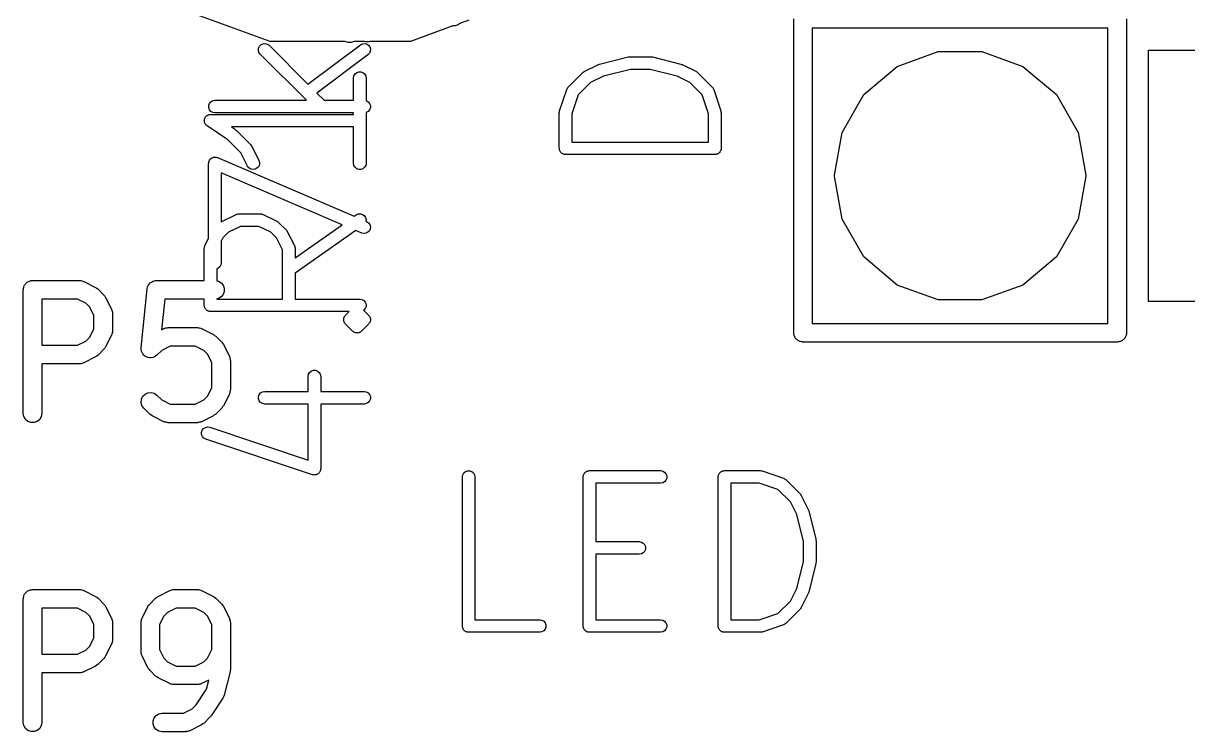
# Model space of a CAD drawing. Extents: x 0 to 76, y -93 to 16.
# Drawn here: x 57.69 to 67.1, y -92.3 to -86.57 of the extents above; entities that cross this region are included whole.
import ezdxf

# ---------------------------------------------------------------- set-up
doc = ezdxf.new("R2010")
doc.units = 0
doc.header["$MEASUREMENT"] = 0
doc.layers.add('BLACK', color=7, linetype='CONTINUOUS')

msp = doc.modelspace()

# ---------------------------------------------------------------- linework, layer by layer
at = {"layer": 'Black'}
for p, q in [((59.6835, -86.7129), (58.6187, -86.3254)), ((61.1602, -86.5879), (60.8165, -86.7129)), ((61.178, -86.5879), (61.1602, -86.5879)), ((61.2025, -86.579), (61.178, -86.5879)), ((61.2162, -86.5675), (61.2025, -86.579)), ((61.2893, -86.5409), (61.2162, -86.5675)), ((63.915, -89.07), (63.915, -86.53)), ((66.605, -86.53), (66.605, -89.07)), ((64.065, -86.605), (64.065, -88.995)), ((66.455, -86.605), (64.065, -86.605)), ((66.455, -88.995), (66.455, -86.605)), ((59.5876, -86.7849), (59.5891, -86.7674)), ((59.5922, -86.802), (59.5876, -86.7849)), ((59.5891, -86.7674), (59.5966, -86.7514)), ((59.5966, -86.7514), (59.6091, -86.7389)), ((59.6091, -86.7389), (59.6251, -86.7314)), ((59.6251, -86.7314), (59.6426, -86.7299)), ((59.6426, -86.7299), (59.6597, -86.7345)), ((59.6597, -86.7345), (59.6741, -86.7446)), ((59.6741, -86.7446), (59.9877, -87.0581)), ((60.2863, -86.7129), (59.6835, -86.7129)), ((59.9877, -87.0581), (60.4121, -86.7399)), ((60.2875, -86.714), (60.2863, -86.7129)), ((60.312, -86.7229), (60.2875, -86.714)), ((60.338, -86.7229), (60.312, -86.7229)), ((60.3625, -86.714), (60.338, -86.7229)), ((60.3637, -86.7129), (60.3625, -86.714)), ((60.4412, -86.7129), (60.3637, -86.7129)), ((60.4121, -86.7399), (60.4278, -86.7319)), ((60.4278, -86.7319), (60.4453, -86.7298)), ((60.452, -86.7169), (60.4412, -86.7129)), ((60.4453, -86.7298), (60.4625, -86.7338)), ((60.478, -86.7169), (60.452, -86.7169)), ((60.4625, -86.7338), (60.4773, -86.7434)), ((60.4773, -86.7434), (60.4879, -86.7575)), ((60.4888, -86.7129), (60.478, -86.7169)), ((60.4879, -86.7575), (60.493, -86.7744)), ((60.8165, -86.7129), (60.4888, -86.7129)), ((60.493, -86.7744), (60.492, -86.792)), ((66.784, -88.816), (66.784, -86.784)), ((66.784, -86.784), (68.816, -86.784)), ((59.6023, -86.8164), (59.5922, -86.802)), ((59.9752, -87.1893), (59.6023, -86.8164)), ((60.473, -86.8211), (60.0603, -87.1307)), ((60.4851, -86.8083), (60.473, -86.8211)), ((60.492, -86.792), (60.4851, -86.8083)), ((62.346, -86.8965), (62.5758, -86.839)), ((62.5758, -86.839), (62.582, -86.8386)), ((62.582, -86.8386), (62.5881, -86.8375)), ((62.5881, -86.8375), (62.7605, -86.8375)), ((62.7605, -86.8375), (62.7666, -86.8386)), ((62.7666, -86.8386), (62.7728, -86.839)), ((62.7728, -86.839), (63.0026, -86.8965)), ((64.752, -86.9162), (65.0836, -86.7956)), ((65.0836, -86.7956), (65.4364, -86.7956)), ((65.4364, -86.7956), (65.768, -86.9162)), ((60.3598, -86.9919), (60.3686, -86.9766)), ((60.3686, -86.9766), (60.3821, -86.9653)), ((60.3821, -86.9653), (60.3987, -86.9592)), ((60.3987, -86.9592), (60.4164, -86.9592)), ((60.4164, -86.9592), (60.4329, -86.9653)), ((60.4329, -86.9653), (60.4465, -86.9766)), ((60.4465, -86.9766), (60.4553, -86.9919)), ((62.0926, -87.0822), (62.2075, -86.9673)), ((62.2075, -86.9673), (62.2142, -86.9626)), ((62.2142, -86.9626), (62.2207, -86.9578)), ((62.2207, -86.9578), (62.3356, -86.9003)), ((62.3356, -86.9003), (62.3409, -86.8987)), ((62.3409, -86.8987), (62.346, -86.8965)), ((62.5944, -86.9391), (62.376, -86.9937)), ((62.7542, -86.9391), (62.5944, -86.9391)), ((62.9726, -86.9937), (62.7542, -86.9391)), ((63.0026, -86.8965), (63.0077, -86.8987)), ((63.0077, -86.8987), (63.013, -86.9003)), ((63.013, -86.9003), (63.1279, -86.9578)), ((63.1279, -86.9578), (63.1345, -86.9626)), ((63.1345, -86.9626), (63.1411, -86.9673)), ((63.1411, -86.9673), (63.256, -87.0822)), ((64.4817, -87.143), (64.752, -86.9162)), ((65.768, -86.9162), (66.0383, -87.143)), ((60.3567, -87.0093), (60.3598, -86.9919)), ((60.3567, -87.1893), (60.3567, -87.0093)), ((60.4553, -86.9919), (60.4583, -87.0093)), ((60.4583, -87.0093), (60.4583, -87.1921)), ((62.2735, -87.045), (62.1729, -87.1456)), ((62.376, -86.9937), (62.2735, -87.045)), ((63.0751, -87.045), (62.9726, -86.9937)), ((63.1757, -87.1456), (63.0751, -87.045)), ((60.0603, -87.1307), (60.1189, -87.1893)), ((62.0229, -87.2744), (62.0803, -87.1021)), ((62.0803, -87.1021), (62.0817, -87.0995)), ((62.0817, -87.0995), (62.0825, -87.0967)), ((62.0825, -87.0967), (62.0859, -87.0918)), ((62.0859, -87.0918), (62.0887, -87.0865)), ((62.0887, -87.0865), (62.0909, -87.0846)), ((62.0909, -87.0846), (62.0926, -87.0822)), ((62.1729, -87.1456), (62.1218, -87.2987)), ((63.2267, -87.2987), (63.1757, -87.1456)), ((63.256, -87.0822), (63.2577, -87.0846)), ((63.2577, -87.0846), (63.2599, -87.0865)), ((63.2599, -87.0865), (63.2627, -87.0918)), ((63.2627, -87.0918), (63.2661, -87.0966)), ((63.2661, -87.0966), (63.2669, -87.0995)), ((63.2669, -87.0995), (63.2683, -87.1021)), ((63.2683, -87.1021), (63.3257, -87.2744)), ((64.3053, -87.4486), (64.4817, -87.143)), ((66.0383, -87.143), (66.2147, -87.4486)), ((59.186, -87.2313), (59.1921, -87.2147)), ((59.186, -87.2489), (59.186, -87.2313)), ((59.1921, -87.2655), (59.186, -87.2489)), ((59.1921, -87.2147), (59.2034, -87.2012)), ((59.2034, -87.2012), (59.2187, -87.1924)), ((59.2187, -87.1924), (59.236, -87.1893)), ((59.236, -87.1893), (59.9752, -87.1893)), ((60.1189, -87.1893), (60.3567, -87.1893)), ((60.4583, -87.1921), (60.4599, -87.1924)), ((60.4599, -87.1924), (60.4752, -87.2012)), ((60.4752, -87.2012), (60.4865, -87.2147)), ((60.4865, -87.2147), (60.4926, -87.2313)), ((60.4926, -87.2489), (60.4865, -87.2655)), ((60.4926, -87.2313), (60.4926, -87.2489)), ((59.1504, -87.3507), (59.151, -87.348)), ((59.151, -87.3567), (59.1504, -87.3507)), ((59.151, -87.3452), (59.1531, -87.3395)), ((59.151, -87.348), (59.151, -87.3452)), ((59.1531, -87.3395), (59.1545, -87.3336)), ((59.1545, -87.3336), (59.1561, -87.3312)), ((59.1561, -87.3312), (59.1571, -87.3286)), ((59.1571, -87.3286), (59.161, -87.3239)), ((59.161, -87.3239), (59.1643, -87.3189)), ((59.1643, -87.3189), (59.1666, -87.3172)), ((59.1666, -87.3172), (59.1684, -87.3151)), ((59.1684, -87.3151), (59.1736, -87.312)), ((59.1736, -87.312), (59.1785, -87.3084)), ((59.1785, -87.3084), (59.1812, -87.3076)), ((59.1812, -87.3076), (59.1837, -87.3062)), ((59.1837, -87.3062), (59.1896, -87.3052)), ((59.1896, -87.3052), (59.1955, -87.3035)), ((59.2034, -87.279), (59.1921, -87.2655)), ((59.1955, -87.3035), (59.1983, -87.3037)), ((59.1983, -87.3037), (59.201, -87.3032)), ((59.201, -87.3032), (60.3567, -87.3032)), ((59.2187, -87.2879), (59.2034, -87.279)), ((59.236, -87.2909), (59.2187, -87.2879)), ((60.3567, -87.2909), (59.236, -87.2909)), ((60.3567, -87.3032), (60.3567, -87.2909)), ((60.4599, -87.2879), (60.4583, -87.2881)), ((60.4583, -87.2881), (60.4583, -87.6987)), ((60.4752, -87.279), (60.4599, -87.2879)), ((60.4865, -87.2655), (60.4752, -87.279)), ((62.0202, -87.2905), (62.0217, -87.2825)), ((62.0202, -87.5777), (62.0202, -87.2905)), ((62.0217, -87.2825), (62.0229, -87.2744)), ((62.1218, -87.2987), (62.1218, -87.5269)), ((63.2267, -87.5269), (63.2267, -87.2987)), ((63.3257, -87.2744), (63.3269, -87.2825)), ((63.3269, -87.2825), (63.3283, -87.2905)), ((63.3283, -87.2905), (63.3283, -87.5777)), ((59.151, -87.3628), (59.151, -87.3567)), ((59.152, -87.3654), (59.151, -87.3628)), ((59.1523, -87.3682), (59.152, -87.3654)), ((59.155, -87.3737), (59.1523, -87.3682)), ((59.1571, -87.3794), (59.155, -87.3737)), ((59.1589, -87.3815), (59.1571, -87.3794)), ((59.1601, -87.3841), (59.1589, -87.3815)), ((59.1645, -87.3882), (59.1601, -87.3841)), ((59.1684, -87.3929), (59.1645, -87.3882)), ((59.1708, -87.3943), (59.1684, -87.3929)), ((59.1729, -87.3962), (59.1708, -87.3943)), ((59.341, -87.5084), (59.1729, -87.3962)), ((60.3567, -87.4048), (59.3688, -87.4048)), ((59.3688, -87.4048), (59.4016, -87.4266)), ((59.4016, -87.4266), (59.4052, -87.4301)), ((59.4052, -87.4301), (59.4093, -87.433)), ((59.4093, -87.433), (59.5242, -87.5479)), ((60.3567, -87.6987), (60.3567, -87.4048)), ((59.4466, -87.6139), (59.341, -87.5084)), ((62.1218, -87.5269), (63.2267, -87.5269)), ((64.244, -87.7961), (64.3053, -87.4486)), ((66.2147, -87.4486), (66.276, -87.7961)), ((59.5003, -87.7214), (59.4466, -87.6139)), ((59.5242, -87.5479), (59.5289, -87.5545)), ((59.5289, -87.5545), (59.5337, -87.5611)), ((59.5337, -87.5611), (59.5912, -87.676)), ((62.021, -87.5821), (62.0202, -87.5777)), ((62.021, -87.5866), (62.021, -87.5821)), ((62.0225, -87.5907), (62.021, -87.5866)), ((62.0233, -87.5951), (62.0225, -87.5907)), ((62.0255, -87.599), (62.0233, -87.5951)), ((62.0271, -87.6031), (62.0255, -87.599)), ((62.0299, -87.6065), (62.0271, -87.6031)), ((62.0321, -87.6104), (62.0299, -87.6065)), ((62.0355, -87.6132), (62.0321, -87.6104)), ((62.0384, -87.6167), (62.0355, -87.6132)), ((62.0422, -87.6189), (62.0384, -87.6167)), ((62.0456, -87.6217), (62.0422, -87.6189)), ((62.0498, -87.6233), (62.0456, -87.6217)), ((62.0537, -87.6255), (62.0498, -87.6233)), ((62.0581, -87.6262), (62.0537, -87.6255)), ((62.0622, -87.6278), (62.0581, -87.6262)), ((62.0667, -87.6278), (62.0622, -87.6278)), ((62.071, -87.6285), (62.0667, -87.6278)), ((63.2775, -87.6285), (62.071, -87.6285)), ((63.2819, -87.6278), (63.2775, -87.6285)), ((63.2864, -87.6278), (63.2819, -87.6278)), ((63.2905, -87.6262), (63.2864, -87.6278)), ((63.2949, -87.6255), (63.2905, -87.6262)), ((63.2988, -87.6233), (63.2949, -87.6255)), ((63.3029, -87.6217), (63.2988, -87.6233)), ((63.3064, -87.6189), (63.3029, -87.6217)), ((63.3102, -87.6167), (63.3064, -87.6189)), ((63.3131, -87.6132), (63.3102, -87.6167)), ((63.3165, -87.6104), (63.3131, -87.6132)), ((63.3187, -87.6065), (63.3165, -87.6104)), ((63.3215, -87.6031), (63.3187, -87.6065)), ((63.3231, -87.599), (63.3215, -87.6031)), ((63.3253, -87.5951), (63.3231, -87.599)), ((63.3261, -87.5907), (63.3253, -87.5951)), ((63.3276, -87.5866), (63.3261, -87.5907)), ((63.3283, -87.5777), (63.3276, -87.5821)), ((63.3276, -87.5821), (63.3276, -87.5866)), ((59.1852, -87.6997), (59.1863, -87.694)), ((59.1852, -88.3061), (59.1852, -87.6997)), ((59.1863, -87.694), (59.1866, -87.6881)), ((59.1866, -87.6881), (59.1878, -87.6853)), ((59.1878, -87.6853), (59.1883, -87.6824)), ((59.1883, -87.6824), (59.1912, -87.6773)), ((59.1912, -87.6773), (59.1935, -87.6719)), ((59.1935, -87.6719), (59.1956, -87.6697)), ((59.1956, -87.6697), (59.1971, -87.6671)), ((59.1971, -87.6671), (59.2016, -87.6633)), ((59.2016, -87.6633), (59.2056, -87.6591)), ((59.2056, -87.6591), (59.2083, -87.6577)), ((59.2083, -87.6577), (59.2106, -87.6557)), ((59.2106, -87.6557), (59.2161, -87.6537)), ((59.2161, -87.6537), (59.2214, -87.6511)), ((59.2214, -87.6511), (59.2244, -87.6507)), ((59.2244, -87.6507), (59.2272, -87.6497)), ((59.2272, -87.6497), (59.2331, -87.6497)), ((59.2331, -87.6497), (59.2389, -87.649)), ((59.2389, -87.649), (59.2418, -87.6497)), ((59.2418, -87.6497), (59.2449, -87.6497)), ((59.2449, -87.6497), (59.2504, -87.6517)), ((59.2504, -87.6517), (59.2561, -87.653)), ((59.2561, -87.653), (60.363, -88.1275)), ((59.5108, -87.7356), (59.5003, -87.7214)), ((59.5882, -87.7267), (59.576, -87.7395)), ((59.5952, -87.7105), (59.5882, -87.7267)), ((59.5912, -87.676), (59.5962, -87.6929)), ((59.5962, -87.6929), (59.5952, -87.7105)), ((60.3598, -87.7161), (60.3567, -87.6987)), ((60.3686, -87.7313), (60.3598, -87.7161)), ((60.4553, -87.7161), (60.4465, -87.7313)), ((60.4583, -87.6987), (60.4553, -87.7161)), ((60.2651, -88.196), (59.2868, -87.7768)), ((59.2868, -87.7768), (59.2868, -88.1751)), ((59.5256, -87.7453), (59.5108, -87.7356)), ((59.5427, -87.7494), (59.5256, -87.7453)), ((59.5602, -87.7474), (59.5427, -87.7494)), ((59.576, -87.7395), (59.5602, -87.7474)), ((60.3821, -87.7427), (60.3686, -87.7313)), ((60.3987, -87.7487), (60.3821, -87.7427)), ((60.4164, -87.7487), (60.3987, -87.7487)), ((60.4329, -87.7427), (60.4164, -87.7487)), ((60.4465, -87.7313), (60.4329, -87.7427)), ((64.244, -87.8039), (64.244, -87.7961)), ((64.3053, -88.1514), (64.244, -87.8039)), ((66.276, -87.8039), (66.2147, -88.1514)), ((66.276, -87.7961), (66.276, -87.8039)), ((59.2868, -88.1751), (59.2932, -88.1703)), ((59.2932, -88.1703), (59.4081, -88.1129)), ((59.4081, -88.1129), (59.4109, -88.112)), ((59.4109, -88.112), (59.4135, -88.1106)), ((59.4135, -88.1106), (59.4193, -88.1095)), ((59.4193, -88.1095), (59.425, -88.1078)), ((59.425, -88.1078), (59.428, -88.108)), ((59.428, -88.108), (59.4309, -88.1075)), ((59.4309, -88.1075), (59.6032, -88.1075)), ((59.6032, -88.1075), (59.6061, -88.108)), ((59.6061, -88.108), (59.609, -88.1078)), ((59.609, -88.1078), (59.6147, -88.1095)), ((59.6147, -88.1095), (59.6206, -88.1106)), ((59.6206, -88.1106), (59.6231, -88.112)), ((59.6231, -88.112), (59.6259, -88.1129)), ((59.6259, -88.1129), (59.7408, -88.1703)), ((59.7408, -88.1703), (59.7474, -88.1752)), ((59.7474, -88.1752), (59.754, -88.1798)), ((59.754, -88.1798), (59.8115, -88.2373)), ((59.8838, -88.4629), (60.2651, -88.196)), ((60.363, -88.1275), (60.3784, -88.1167)), ((60.3784, -88.1167), (60.3944, -88.1092)), ((60.3944, -88.1092), (60.412, -88.1077)), ((60.412, -88.1077), (60.429, -88.1123)), ((60.429, -88.1123), (60.4435, -88.1224)), ((60.4435, -88.1224), (60.4536, -88.1368)), ((60.4536, -88.1368), (60.4582, -88.1539)), ((60.4582, -88.1539), (60.4569, -88.1677)), ((60.4569, -88.1677), (60.4626, -88.1701)), ((60.4626, -88.1701), (60.4773, -88.1798)), ((60.4773, -88.1798), (60.4879, -88.1939)), ((60.4879, -88.1939), (60.493, -88.2108)), ((64.4817, -88.457), (64.3053, -88.1514)), ((66.2147, -88.1514), (66.0383, -88.457)), ((59.346, -88.2575), (59.3003, -88.3033)), ((59.4428, -88.2091), (59.346, -88.2575)), ((59.5912, -88.2091), (59.4428, -88.2091)), ((59.688, -88.2575), (59.5912, -88.2091)), ((59.7338, -88.3033), (59.688, -88.2575)), ((59.8115, -88.2373), (59.8162, -88.244)), ((59.8162, -88.244), (59.821, -88.2505)), ((59.821, -88.2505), (59.8785, -88.3654)), ((60.375, -88.2431), (59.8838, -88.5869)), ((60.4225, -88.2635), (60.375, -88.2431)), ((60.4397, -88.2675), (60.4225, -88.2635)), ((60.4572, -88.2654), (60.4397, -88.2675)), ((60.473, -88.2575), (60.4572, -88.2654)), ((60.4851, -88.2446), (60.473, -88.2575)), ((60.492, -88.2284), (60.4851, -88.2446)), ((60.493, -88.2108), (60.492, -88.2284)), ((59.1502, -88.3881), (59.1508, -88.3852)), ((59.1502, -88.6474), (59.1502, -88.3881)), ((59.1506, -88.3823), (59.1523, -88.3766)), ((59.1508, -88.3852), (59.1506, -88.3823)), ((59.1523, -88.3766), (59.1533, -88.3707)), ((59.1533, -88.3707), (59.1548, -88.3682)), ((59.1548, -88.3682), (59.1556, -88.3654)), ((59.1556, -88.3654), (59.1852, -88.3061)), ((59.3003, -88.3033), (59.2868, -88.3301)), ((59.2868, -88.3301), (59.2868, -88.5041)), ((59.7822, -88.4001), (59.7338, -88.3033)), ((59.8785, -88.3654), (59.8793, -88.3682)), ((59.8793, -88.3682), (59.8808, -88.3707)), ((59.8808, -88.3707), (59.8818, -88.3766)), ((59.8818, -88.3766), (59.8835, -88.3823)), ((59.8835, -88.3823), (59.8833, -88.3852)), ((59.8833, -88.3852), (59.8838, -88.3881)), ((59.8838, -88.3881), (59.8838, -88.4629)), ((59.7822, -88.7969), (59.7822, -88.4001)), ((64.752, -88.6838), (64.4817, -88.457)), ((66.0383, -88.457), (65.768, -88.6838)), ((59.2614, -88.5481), (59.2518, -88.5516)), ((59.2518, -88.5516), (59.2518, -88.6498)), ((59.275, -88.5367), (59.2614, -88.5481)), ((59.2838, -88.5214), (59.275, -88.5367)), ((59.2868, -88.5041), (59.2838, -88.5214)), ((57.7045, -88.6742), (57.7095, -88.67)), ((57.7095, -88.67), (57.7137, -88.6649)), ((57.7137, -88.6649), (57.7194, -88.6616)), ((57.7194, -88.6616), (57.7244, -88.6574)), ((57.7244, -88.6574), (57.7306, -88.6552)), ((57.7306, -88.6552), (57.7363, -88.6519)), ((57.7363, -88.6519), (57.7427, -88.6508)), ((57.7427, -88.6508), (57.7489, -88.6485)), ((57.7489, -88.6485), (57.7554, -88.6485)), ((57.7554, -88.6485), (57.7619, -88.6474)), ((57.7619, -88.6474), (58.1429, -88.6474)), ((58.1429, -88.6474), (58.1471, -88.6481)), ((58.1471, -88.6481), (58.1514, -88.6479)), ((58.1514, -88.6479), (58.1599, -88.6504)), ((58.1599, -88.6504), (58.1685, -88.6519)), ((58.1685, -88.6519), (58.1723, -88.6541)), ((58.1723, -88.6541), (58.1764, -88.6553)), ((58.1764, -88.6553), (58.2716, -88.7029)), ((58.7035, -88.677), (58.7095, -88.6687)), ((58.7095, -88.6687), (58.7119, -88.6671)), ((58.7119, -88.6671), (58.7137, -88.6649)), ((58.7137, -88.6649), (58.7226, -88.6598)), ((58.7226, -88.6598), (58.7311, -88.654)), ((58.7311, -88.654), (58.7338, -88.6533)), ((58.7338, -88.6533), (58.7363, -88.6519)), ((58.7363, -88.6519), (58.7464, -88.6501)), ((58.7464, -88.6501), (58.7563, -88.6476)), ((58.7563, -88.6476), (58.7591, -88.6479)), ((58.7591, -88.6479), (58.7619, -88.6474)), ((58.7619, -88.6474), (59.1502, -88.6474)), ((59.2518, -88.6498), (59.2637, -88.6519)), ((59.2637, -88.6519), (59.2863, -88.6649)), ((59.2863, -88.6649), (59.303, -88.6849)), ((59.8838, -88.5869), (59.8838, -88.7969)), ((57.6869, -88.7224), (57.688, -88.7159)), ((57.6869, -89.7224), (57.6869, -88.7224)), ((57.688, -88.7094), (57.6903, -88.7032)), ((57.688, -88.7159), (57.688, -88.7094)), ((57.6903, -88.7032), (57.6914, -88.6967)), ((57.6914, -88.6967), (57.6947, -88.691)), ((57.6947, -88.691), (57.697, -88.6849)), ((57.697, -88.6849), (57.7012, -88.6799)), ((57.7012, -88.6799), (57.7045, -88.6742)), ((58.2716, -88.7029), (58.2813, -88.7101)), ((58.2813, -88.7101), (58.2911, -88.717)), ((58.2911, -88.717), (58.3387, -88.7646)), ((58.3387, -88.7646), (58.3456, -88.7744)), ((58.6397, -89.1911), (58.6873, -88.7149)), ((58.6873, -88.7149), (58.688, -88.7122)), ((58.688, -88.7094), (58.6916, -88.6997)), ((58.688, -88.7122), (58.688, -88.7094)), ((58.6916, -88.6997), (58.6943, -88.6898)), ((58.6943, -88.6898), (58.696, -88.6875)), ((58.696, -88.6875), (58.697, -88.6849)), ((58.697, -88.6849), (58.7035, -88.677)), ((59.303, -88.7599), (59.2863, -88.7798)), ((59.303, -88.6849), (59.312, -88.7094)), ((59.312, -88.7354), (59.303, -88.7599)), ((59.312, -88.7094), (59.312, -88.7354)), ((65.0836, -88.8044), (64.752, -88.6838)), ((65.768, -88.6838), (65.4364, -88.8044)), ((57.8369, -88.7974), (57.8369, -89.1712)), ((58.1252, -88.7974), (57.8369, -88.7974)), ((58.1937, -88.8316), (58.1252, -88.7974)), ((58.2241, -88.862), (58.1937, -88.8316)), ((58.3456, -88.7744), (58.3528, -88.7841)), ((58.3528, -88.7841), (58.4004, -88.8793)), ((58.8298, -88.7974), (58.805, -89.0456)), ((59.1502, -88.7974), (58.8298, -88.7974)), ((59.1502, -88.8477), (59.1502, -88.7974)), ((59.151, -88.8521), (59.1502, -88.8477)), ((59.151, -88.8566), (59.151, -88.8521)), ((59.1525, -88.8607), (59.151, -88.8566)), ((59.2637, -88.7929), (59.2518, -88.795)), ((59.2518, -88.795), (59.2518, -88.7969)), ((59.2518, -88.7969), (59.7822, -88.7969)), ((59.2863, -88.7798), (59.2637, -88.7929)), ((59.8838, -88.7969), (60.4075, -88.7969)), ((60.4075, -88.7969), (60.4249, -88.8)), ((60.4249, -88.8), (60.4402, -88.8088)), ((60.4402, -88.8088), (60.4515, -88.8223)), ((60.4515, -88.8223), (60.4576, -88.8389)), ((60.4576, -88.8566), (60.4515, -88.8731)), ((60.4576, -88.8389), (60.4576, -88.8566)), ((65.4364, -88.8044), (65.0836, -88.8044)), ((68.816, -88.816), (66.784, -88.816)), ((58.2583, -88.9306), (58.2241, -88.862)), ((58.2583, -89.038), (58.2583, -88.9306)), ((58.4004, -88.8793), (58.4016, -88.8835)), ((58.4016, -88.8835), (58.4038, -88.8872)), ((58.4038, -88.8872), (58.4053, -88.8959)), ((58.4053, -88.8959), (58.4078, -88.9043)), ((58.4078, -88.9043), (58.4076, -88.9086)), ((58.4076, -88.9086), (58.4083, -88.9129)), ((58.4083, -88.9129), (58.4083, -89.0557)), ((59.1533, -88.8651), (59.1525, -88.8607)), ((59.1555, -88.869), (59.1533, -88.8651)), ((59.1571, -88.8731), (59.1555, -88.869)), ((59.1599, -88.8765), (59.1571, -88.8731)), ((59.1621, -88.8804), (59.1599, -88.8765)), ((59.1655, -88.8832), (59.1621, -88.8804)), ((59.1684, -88.8867), (59.1655, -88.8832)), ((59.1722, -88.8889), (59.1684, -88.8867)), ((59.1756, -88.8917), (59.1722, -88.8889)), ((59.1798, -88.8933), (59.1756, -88.8917)), ((59.1837, -88.8955), (59.1798, -88.8933)), ((59.1881, -88.8962), (59.1837, -88.8955)), ((59.1922, -88.8978), (59.1881, -88.8962)), ((59.1967, -88.8978), (59.1922, -88.8978)), ((59.201, -88.8985), (59.1967, -88.8978)), ((60.321, -88.8985), (59.201, -88.8985)), ((60.2776, -88.9549), (60.2784, -88.9528)), ((60.2784, -88.9528), (60.2786, -88.9505)), ((60.2786, -88.9505), (60.2805, -88.9465)), ((60.2805, -88.9465), (60.2816, -88.9422)), ((60.2816, -88.9422), (60.2829, -88.9404)), ((60.2829, -88.9404), (60.2836, -88.9383)), ((60.2836, -88.9383), (60.2851, -88.9366)), ((60.2851, -88.9366), (60.286, -88.9346)), ((60.286, -88.9346), (60.2892, -88.9314)), ((60.2892, -88.9314), (60.2917, -88.9278)), ((60.2917, -88.9278), (60.321, -88.8985)), ((60.4402, -88.8867), (60.4384, -88.8877)), ((60.4384, -88.8877), (60.4785, -88.9278)), ((60.4515, -88.8731), (60.4402, -88.8867)), ((60.4785, -88.9278), (60.481, -88.9314)), ((60.481, -88.9314), (60.4842, -88.9346)), ((60.4842, -88.9346), (60.4851, -88.9366)), ((60.4851, -88.9366), (60.4865, -88.9383)), ((60.4865, -88.9383), (60.4873, -88.9404)), ((60.4873, -88.9404), (60.4886, -88.9422)), ((60.4886, -88.9422), (60.4897, -88.9465)), ((60.4897, -88.9465), (60.4916, -88.9505)), ((60.4916, -88.9505), (60.4918, -88.9528)), ((60.4918, -88.9528), (60.4926, -88.9549)), ((58.2241, -89.1065), (58.2583, -89.038)), ((58.805, -89.0456), (58.8236, -89.0363)), ((58.8236, -89.0363), (58.8277, -89.035)), ((58.8277, -89.035), (58.8315, -89.0329)), ((58.8315, -89.0329), (58.8401, -89.0313)), ((58.8401, -89.0313), (58.8486, -89.0288)), ((58.8486, -89.0288), (58.8529, -89.0291)), ((58.8529, -89.0291), (58.8571, -89.0283)), ((58.8571, -89.0283), (59.0952, -89.0283)), ((59.0952, -89.0283), (59.0995, -89.0291)), ((59.0995, -89.0291), (59.1038, -89.0288)), ((59.1038, -89.0288), (59.1122, -89.0313)), ((59.1122, -89.0313), (59.1209, -89.0329)), ((59.1209, -89.0329), (59.1246, -89.035)), ((59.1246, -89.035), (59.1288, -89.0363)), ((59.1288, -89.0363), (59.224, -89.0839)), ((60.277, -88.9593), (60.2776, -88.9571)), ((60.2774, -88.9637), (60.277, -88.9593)), ((60.277, -88.9681), (60.2774, -88.9637)), ((60.2776, -88.9703), (60.277, -88.9681)), ((60.2776, -88.9571), (60.2776, -88.9549)), ((60.2776, -88.9725), (60.2776, -88.9703)), ((60.2784, -88.9746), (60.2776, -88.9725)), ((60.2786, -88.9768), (60.2784, -88.9746)), ((60.2805, -88.9809), (60.2786, -88.9768)), ((60.2816, -88.9852), (60.2805, -88.9809)), ((60.2829, -88.987), (60.2816, -88.9852)), ((60.2836, -88.9891), (60.2829, -88.987)), ((60.2851, -88.9908), (60.2836, -88.9891)), ((60.286, -88.9928), (60.2851, -88.9908)), ((60.2892, -88.996), (60.286, -88.9928)), ((60.2917, -88.9996), (60.2892, -88.996)), ((60.3492, -89.0571), (60.2917, -88.9996)), ((60.4785, -88.9996), (60.421, -89.0571)), ((60.481, -88.996), (60.4785, -88.9996)), ((60.4842, -88.9928), (60.481, -88.996)), ((60.4851, -88.9908), (60.4842, -88.9928)), ((60.4865, -88.9891), (60.4851, -88.9908)), ((60.4873, -88.987), (60.4865, -88.9891)), ((60.4886, -88.9852), (60.4873, -88.987)), ((60.4897, -88.9809), (60.4886, -88.9852)), ((60.4916, -88.9768), (60.4897, -88.9809)), ((60.4918, -88.9746), (60.4916, -88.9768)), ((60.4926, -88.9725), (60.4918, -88.9746)), ((60.4926, -88.9549), (60.4926, -88.9571)), ((60.4926, -88.9571), (60.4932, -88.9593)), ((60.4932, -88.9681), (60.4926, -88.9703)), ((60.4926, -88.9703), (60.4926, -88.9725)), ((60.4932, -88.9593), (60.4928, -88.9637)), ((60.4928, -88.9637), (60.4932, -88.9681)), ((64.065, -88.995), (66.455, -88.995)), ((58.1252, -89.1712), (58.1937, -89.1369)), ((58.1937, -89.1369), (58.2241, -89.1065)), ((58.4004, -89.0893), (58.3528, -89.1845)), ((58.4016, -89.0851), (58.4004, -89.0893)), ((58.4038, -89.0814), (58.4016, -89.0851)), ((58.4053, -89.0727), (58.4038, -89.0814)), ((58.4078, -89.0643), (58.4053, -89.0727)), ((58.4083, -89.0557), (58.4076, -89.06)), ((58.4076, -89.06), (58.4078, -89.0643)), ((59.224, -89.0839), (59.2337, -89.091)), ((59.2337, -89.091), (59.2435, -89.0979)), ((59.2435, -89.0979), (59.2911, -89.1455)), ((60.3528, -89.0596), (60.3492, -89.0571)), ((60.356, -89.0628), (60.3528, -89.0596)), ((60.36, -89.0646), (60.356, -89.0628)), ((60.3636, -89.0672), (60.36, -89.0646)), ((60.3679, -89.0683), (60.3636, -89.0672)), ((60.3719, -89.0702), (60.3679, -89.0683)), ((60.3764, -89.0706), (60.3719, -89.0702)), ((60.3807, -89.0717), (60.3764, -89.0706)), ((60.3851, -89.0714), (60.3807, -89.0717)), ((60.3895, -89.0717), (60.3851, -89.0714)), ((60.3938, -89.0706), (60.3895, -89.0717)), ((60.3982, -89.0702), (60.3938, -89.0706)), ((60.4023, -89.0683), (60.3982, -89.0702)), ((60.4066, -89.0672), (60.4023, -89.0683)), ((60.4102, -89.0646), (60.4066, -89.0672)), ((60.4142, -89.0628), (60.4102, -89.0646)), ((60.4174, -89.0596), (60.4142, -89.0628)), ((60.421, -89.0571), (60.4174, -89.0596)), ((63.9161, -89.0765), (63.915, -89.07)), ((63.9161, -89.083), (63.9161, -89.0765)), ((63.9184, -89.0892), (63.9161, -89.083)), ((63.9195, -89.0957), (63.9184, -89.0892)), ((63.9228, -89.1013), (63.9195, -89.0957)), ((63.925, -89.1075), (63.9228, -89.1013)), ((63.9293, -89.1125), (63.925, -89.1075)), ((63.9325, -89.1182), (63.9293, -89.1125)), ((63.9376, -89.1224), (63.9325, -89.1182)), ((63.9418, -89.1275), (63.9376, -89.1224)), ((63.9475, -89.1307), (63.9418, -89.1275)), ((63.9525, -89.135), (63.9475, -89.1307)), ((63.9587, -89.1372), (63.9525, -89.135)), ((63.9643, -89.1405), (63.9587, -89.1372)), ((63.9708, -89.1416), (63.9643, -89.1405)), ((63.977, -89.1439), (63.9708, -89.1416)), ((66.5492, -89.1416), (66.543, -89.1439)), ((66.5557, -89.1405), (66.5492, -89.1416)), ((66.5613, -89.1372), (66.5557, -89.1405)), ((66.5675, -89.135), (66.5613, -89.1372)), ((66.5725, -89.1307), (66.5675, -89.135)), ((66.5782, -89.1275), (66.5725, -89.1307)), ((66.5824, -89.1224), (66.5782, -89.1275)), ((66.5875, -89.1182), (66.5824, -89.1224)), ((66.5907, -89.1125), (66.5875, -89.1182)), ((66.595, -89.1075), (66.5907, -89.1125)), ((66.5972, -89.1013), (66.595, -89.1075)), ((66.6005, -89.0957), (66.5972, -89.1013)), ((66.6016, -89.0892), (66.6005, -89.0957)), ((66.6039, -89.083), (66.6016, -89.0892)), ((66.605, -89.07), (66.6039, -89.0765)), ((66.6039, -89.0765), (66.6039, -89.083)), ((57.8369, -89.1712), (58.1252, -89.1712)), ((58.3387, -89.204), (58.2911, -89.2516)), ((58.3456, -89.1942), (58.3387, -89.204)), ((58.3528, -89.1845), (58.3456, -89.1942)), ((58.6396, -89.192), (58.6397, -89.1916)), ((58.6407, -89.2045), (58.6396, -89.192)), ((58.6397, -89.1916), (58.6397, -89.1911)), ((58.6416, -89.2171), (58.6407, -89.2045)), ((58.6418, -89.2175), (58.6416, -89.2171)), ((58.6418, -89.218), (58.6418, -89.2175)), ((58.6472, -89.2294), (58.6418, -89.218)), ((58.6523, -89.2408), (58.6472, -89.2294)), ((58.8063, -89.2126), (58.7673, -89.2516)), ((58.8748, -89.1783), (58.8063, -89.2126)), ((59.0775, -89.1783), (58.8748, -89.1783)), ((59.146, -89.2126), (59.0775, -89.1783)), ((59.1765, -89.243), (59.146, -89.2126)), ((59.2911, -89.1455), (59.298, -89.1554)), ((59.298, -89.1554), (59.3052, -89.165)), ((59.3052, -89.165), (59.3528, -89.2603)), ((63.9835, -89.1439), (63.977, -89.1439)), ((63.99, -89.145), (63.9835, -89.1439)), ((66.53, -89.145), (63.99, -89.145)), ((66.5365, -89.1439), (66.53, -89.145)), ((66.543, -89.1439), (66.5365, -89.1439)), ((58.1429, -89.3212), (57.8369, -89.3212)), ((57.8369, -89.3212), (57.8369, -89.7224)), ((58.1471, -89.3204), (58.1429, -89.3212)), ((58.1514, -89.3207), (58.1471, -89.3204)), ((58.1599, -89.3182), (58.1514, -89.3207)), ((58.1685, -89.3167), (58.1599, -89.3182)), ((58.1723, -89.3145), (58.1685, -89.3167)), ((58.1764, -89.3133), (58.1723, -89.3145)), ((58.2716, -89.2657), (58.1764, -89.3133)), ((58.2813, -89.2585), (58.2716, -89.2657)), ((58.2911, -89.2516), (58.2813, -89.2585)), ((58.6526, -89.2412), (58.6523, -89.2408)), ((58.6528, -89.2416), (58.6526, -89.2412)), ((58.6618, -89.2505), (58.6528, -89.2416)), ((58.6705, -89.2595), (58.6618, -89.2505)), ((58.6709, -89.2597), (58.6705, -89.2595)), ((58.6713, -89.26), (58.6709, -89.2597)), ((58.6826, -89.2653), (58.6713, -89.26)), ((58.694, -89.2708), (58.6826, -89.2653)), ((58.6944, -89.2708), (58.694, -89.2708)), ((58.6949, -89.271), (58.6944, -89.2708)), ((58.7074, -89.2721), (58.6949, -89.271)), ((58.7199, -89.2734), (58.7074, -89.2721)), ((58.7204, -89.2732), (58.7199, -89.2734)), ((58.7208, -89.2733), (58.7204, -89.2732)), ((58.7329, -89.27), (58.7208, -89.2733)), ((58.7451, -89.2669), (58.7329, -89.27)), ((58.7455, -89.2667), (58.7451, -89.2669)), ((58.746, -89.2665), (58.7455, -89.2667)), ((58.7563, -89.2593), (58.746, -89.2665)), ((58.7667, -89.2523), (58.7563, -89.2593)), ((58.7669, -89.2519), (58.7667, -89.2523)), ((58.7673, -89.2516), (58.7669, -89.2519)), ((59.2107, -89.3115), (59.1765, -89.243)), ((59.2107, -89.5142), (59.2107, -89.3115)), ((59.3528, -89.2603), (59.354, -89.2644)), ((59.354, -89.2644), (59.3562, -89.2682)), ((59.3562, -89.2682), (59.3577, -89.2768)), ((59.3577, -89.2768), (59.3602, -89.2852)), ((59.3602, -89.2852), (59.36, -89.2896)), ((59.36, -89.2896), (59.3607, -89.2938)), ((59.3607, -89.2938), (59.3607, -89.5319)), ((59.9896, -89.4233), (59.9926, -89.4059)), ((59.9896, -89.5449), (59.9896, -89.4233)), ((59.9926, -89.4059), (60.0015, -89.3907)), ((60.0015, -89.3907), (60.015, -89.3793)), ((60.015, -89.3793), (60.0316, -89.3733)), ((60.0316, -89.3733), (60.0492, -89.3733)), ((60.0492, -89.3733), (60.0658, -89.3793)), ((60.0658, -89.3793), (60.0793, -89.3907)), ((60.0793, -89.3907), (60.0881, -89.4059)), ((60.0881, -89.4059), (60.0912, -89.4233)), ((60.0912, -89.4233), (60.0912, -89.5449)), ((59.1765, -89.5827), (59.2107, -89.5142)), ((58.6396, -89.6337), (58.6418, -89.6077)), ((58.6418, -89.6077), (58.6528, -89.5841)), ((58.6528, -89.5841), (58.6713, -89.5657)), ((58.6713, -89.5657), (58.6949, -89.5547)), ((58.6949, -89.5547), (58.7208, -89.5524)), ((58.7208, -89.5524), (58.746, -89.5592)), ((58.746, -89.5592), (58.7673, -89.5741)), ((58.7673, -89.5741), (58.8063, -89.6131)), ((59.146, -89.6131), (59.1765, -89.5827)), ((59.3528, -89.5654), (59.3052, -89.6607)), ((59.354, -89.5613), (59.3528, -89.5654)), ((59.3562, -89.5576), (59.354, -89.5613)), ((59.3577, -89.5489), (59.3562, -89.5576)), ((59.3602, -89.5405), (59.3577, -89.5489)), ((59.3607, -89.5319), (59.36, -89.5362)), ((59.36, -89.5362), (59.3602, -89.5405)), ((59.5882, -89.5868), (59.5942, -89.5703)), ((59.5882, -89.6045), (59.5882, -89.5868)), ((59.5942, -89.6211), (59.5882, -89.6045)), ((59.5942, -89.5703), (59.6056, -89.5568)), ((59.6056, -89.5568), (59.6208, -89.5479)), ((59.6208, -89.5479), (59.6382, -89.5449)), ((59.6382, -89.5449), (59.9896, -89.5449)), ((60.0912, -89.5449), (60.4425, -89.5449)), ((60.4425, -89.5449), (60.4599, -89.5479)), ((60.4599, -89.5479), (60.4752, -89.5568)), ((60.4752, -89.5568), (60.4865, -89.5703)), ((60.4865, -89.5703), (60.4926, -89.5868)), ((60.4926, -89.6045), (60.4865, -89.6211)), ((60.4926, -89.5868), (60.4926, -89.6045)), ((58.6463, -89.6588), (58.6396, -89.6337)), ((58.6613, -89.6802), (58.6463, -89.6588)), ((58.7089, -89.7278), (58.6613, -89.6802)), ((58.8063, -89.6131), (58.8748, -89.6474)), ((58.8748, -89.6474), (59.0775, -89.6474)), ((59.0775, -89.6474), (59.146, -89.6131)), ((59.2911, -89.6802), (59.2435, -89.7278)), ((59.298, -89.6703), (59.2911, -89.6802)), ((59.3052, -89.6607), (59.298, -89.6703)), ((59.6056, -89.6346), (59.5942, -89.6211)), ((59.6208, -89.6434), (59.6056, -89.6346)), ((59.6382, -89.6465), (59.6208, -89.6434)), ((59.9896, -89.6465), (59.6382, -89.6465)), ((59.9896, -90.0997), (59.9896, -89.6465)), ((60.4425, -89.6465), (60.0912, -89.6465)), ((60.0912, -89.6465), (60.0912, -90.1702)), ((60.4599, -89.6434), (60.4425, -89.6465)), ((60.4752, -89.6346), (60.4599, -89.6434)), ((60.4865, -89.6211), (60.4752, -89.6346)), ((57.6914, -89.748), (57.6869, -89.7224)), ((57.7045, -89.7706), (57.6914, -89.748)), ((57.7244, -89.7873), (57.7045, -89.7706)), ((57.7489, -89.7962), (57.7244, -89.7873)), ((57.7749, -89.7962), (57.7489, -89.7962)), ((57.7994, -89.7873), (57.7749, -89.7962)), ((57.8194, -89.7706), (57.7994, -89.7873)), ((57.8324, -89.748), (57.8194, -89.7706)), ((57.8369, -89.7224), (57.8324, -89.748)), ((58.7187, -89.7347), (58.7089, -89.7278)), ((58.7284, -89.7418), (58.7187, -89.7347)), ((58.8236, -89.7895), (58.7284, -89.7418)), ((58.8277, -89.7907), (58.8236, -89.7895)), ((58.8315, -89.7929), (58.8277, -89.7907)), ((58.8401, -89.7944), (58.8315, -89.7929)), ((58.8486, -89.7969), (58.8401, -89.7944)), ((58.8529, -89.7966), (58.8486, -89.7969)), ((58.8571, -89.7974), (58.8529, -89.7966)), ((59.0952, -89.7974), (58.8571, -89.7974)), ((59.0995, -89.7966), (59.0952, -89.7974)), ((59.1038, -89.7969), (59.0995, -89.7966)), ((59.1122, -89.7944), (59.1038, -89.7969)), ((59.1209, -89.7929), (59.1122, -89.7944)), ((59.1246, -89.7907), (59.1209, -89.7929)), ((59.1288, -89.7895), (59.1246, -89.7907)), ((59.224, -89.7418), (59.1288, -89.7895)), ((59.2337, -89.7347), (59.224, -89.7418)), ((59.2435, -89.7278), (59.2337, -89.7347)), ((59.1283, -89.8755), (59.1339, -89.8587)), ((59.1288, -89.8931), (59.1283, -89.8755)), ((59.1353, -89.9095), (59.1288, -89.8931)), ((59.1339, -89.8587), (59.1449, -89.8449)), ((59.1449, -89.8449), (59.1599, -89.8357)), ((59.1599, -89.8357), (59.1772, -89.8321)), ((59.1772, -89.8321), (59.1947, -89.8347)), ((59.1947, -89.8347), (59.9896, -90.0997)), ((59.147, -89.9227), (59.1353, -89.9095)), ((59.1625, -89.9311), (59.147, -89.9227)), ((60.0243, -90.2184), (59.1625, -89.9311)), ((60.0912, -90.1702), (60.0905, -90.1739)), ((60.0905, -90.1739), (60.0906, -90.1776)), ((60.028, -90.2189), (60.0243, -90.2184)), ((60.0316, -90.2202), (60.028, -90.2189)), ((60.0367, -90.2202), (60.0316, -90.2202)), ((60.0418, -90.221), (60.0367, -90.2202)), ((60.0454, -90.2202), (60.0418, -90.221)), ((60.0492, -90.2202), (60.0454, -90.2202)), ((60.054, -90.2185), (60.0492, -90.2202)), ((60.0591, -90.2174), (60.054, -90.2185)), ((60.0623, -90.2155), (60.0591, -90.2174)), ((60.0658, -90.2142), (60.0623, -90.2155)), ((60.0697, -90.2109), (60.0658, -90.2142)), ((60.0741, -90.2082), (60.0697, -90.2109)), ((60.0764, -90.2053), (60.0741, -90.2082)), ((60.0793, -90.2028), (60.0764, -90.2053)), ((60.0819, -90.1984), (60.0793, -90.2028)), ((60.0851, -90.1944), (60.0819, -90.1984)), ((60.0862, -90.1908), (60.0851, -90.1944)), ((60.0881, -90.1876), (60.0862, -90.1908)), ((60.089, -90.1825), (60.0881, -90.1876)), ((60.0906, -90.1776), (60.089, -90.1825)), ((61.2365, -90.236), (61.2395, -90.2187)), ((61.2365, -91.4425), (61.2365, -90.236)), ((61.2395, -90.2187), (61.2483, -90.2034)), ((61.2483, -90.2034), (61.2619, -90.1921)), ((61.2619, -90.1921), (61.2784, -90.186)), ((61.2784, -90.186), (61.2961, -90.186)), ((61.2961, -90.186), (61.3127, -90.1921)), ((61.3127, -90.1921), (61.3262, -90.2034)), ((61.3262, -90.2034), (61.335, -90.2187)), ((61.335, -90.2187), (61.3381, -90.236)), ((61.3381, -90.236), (61.3381, -91.3917)), ((62.2132, -90.236), (62.2139, -90.2317)), ((62.2132, -91.4425), (62.2132, -90.236)), ((62.2139, -90.2272), (62.2154, -90.2231)), ((62.2139, -90.2317), (62.2139, -90.2272)), ((62.2154, -90.2231), (62.2162, -90.2187)), ((62.2162, -90.2187), (62.2184, -90.2148)), ((62.2184, -90.2148), (62.22, -90.2106)), ((62.22, -90.2106), (62.2228, -90.2072)), ((62.2228, -90.2072), (62.225, -90.2034)), ((62.225, -90.2034), (62.2284, -90.2005)), ((62.2284, -90.2005), (62.2313, -90.1971)), ((62.2313, -90.1971), (62.2351, -90.1949)), ((62.2351, -90.1949), (62.2386, -90.1921)), ((62.2386, -90.1921), (62.2427, -90.1905)), ((62.2427, -90.1905), (62.2466, -90.1883)), ((62.2466, -90.1883), (62.251, -90.1875)), ((62.251, -90.1875), (62.2551, -90.186)), ((62.2551, -90.186), (62.2596, -90.186)), ((62.2596, -90.186), (62.264, -90.1852)), ((62.264, -90.1852), (62.8385, -90.1852)), ((62.8385, -90.1852), (62.8559, -90.1883)), ((62.8559, -90.1883), (62.8711, -90.1971)), ((62.8711, -90.1971), (62.8825, -90.2106)), ((62.8825, -90.2614), (62.8711, -90.275)), ((62.8825, -90.2106), (62.8885, -90.2272)), ((62.8885, -90.2449), (62.8825, -90.2614)), ((62.8885, -90.2272), (62.8885, -90.2449)), ((63.3047, -90.236), (63.3055, -90.2317)), ((63.3047, -91.4425), (63.3047, -90.236)), ((63.3055, -90.2272), (63.307, -90.2231)), ((63.3055, -90.2317), (63.3055, -90.2272)), ((63.307, -90.2231), (63.3078, -90.2187)), ((63.3078, -90.2187), (63.31, -90.2148)), ((63.31, -90.2148), (63.3116, -90.2106)), ((63.3116, -90.2106), (63.3144, -90.2072)), ((63.3144, -90.2072), (63.3166, -90.2034)), ((63.3166, -90.2034), (63.32, -90.2005)), ((63.32, -90.2005), (63.3229, -90.1971)), ((63.3229, -90.1971), (63.3267, -90.1949)), ((63.3267, -90.1949), (63.3301, -90.1921)), ((63.3301, -90.1921), (63.3343, -90.1905)), ((63.3343, -90.1905), (63.3382, -90.1883)), ((63.3382, -90.1883), (63.3425, -90.1875)), ((63.3425, -90.1875), (63.3467, -90.186)), ((63.3467, -90.186), (63.3512, -90.186)), ((63.3512, -90.186), (63.3555, -90.1852)), ((63.3555, -90.1852), (63.6428, -90.1852)), ((63.6428, -90.1852), (63.6508, -90.1867)), ((63.6508, -90.1867), (63.6589, -90.1879)), ((63.6589, -90.1879), (63.8312, -90.2453)), ((63.8312, -90.2453), (63.8338, -90.2467)), ((63.8338, -90.2467), (63.8366, -90.2475)), ((63.8366, -90.2475), (63.8415, -90.2509)), ((63.8415, -90.2509), (63.8467, -90.2537)), ((63.8467, -90.2537), (63.8487, -90.2559)), ((63.8487, -90.2559), (63.8511, -90.2576)), ((63.8511, -90.2576), (63.966, -90.3725)), ((62.8385, -90.2868), (62.3148, -90.2868)), ((62.3148, -90.2868), (62.3148, -90.7598)), ((62.8559, -90.2838), (62.8385, -90.2868)), ((62.8711, -90.275), (62.8559, -90.2838)), ((63.4063, -90.2868), (63.4063, -91.3917)), ((63.6346, -90.2868), (63.4063, -90.2868)), ((63.7877, -90.3379), (63.6346, -90.2868)), ((63.8883, -90.4385), (63.7877, -90.3379)), ((63.9396, -90.541), (63.8883, -90.4385)), ((63.966, -90.3725), (63.9707, -90.3792)), ((63.9707, -90.3792), (63.9755, -90.3857)), ((63.9755, -90.3857), (64.033, -90.5006)), ((63.9942, -90.7594), (63.9396, -90.541)), ((64.033, -90.5006), (64.0345, -90.5059)), ((64.0345, -90.5059), (64.0368, -90.511)), ((64.0368, -90.511), (64.0943, -90.7408)), ((64.0943, -90.7408), (64.0947, -90.747)), ((62.3148, -90.7598), (62.6661, -90.7598)), ((62.6661, -90.7598), (62.6835, -90.7628)), ((62.6835, -90.7628), (62.6988, -90.7717)), ((62.6988, -90.7717), (62.7101, -90.7852)), ((62.7101, -90.836), (62.6988, -90.8495)), ((62.7101, -90.7852), (62.7161, -90.8017)), ((62.7161, -90.8194), (62.7101, -90.836)), ((62.7161, -90.8017), (62.7161, -90.8194)), ((63.9942, -90.9192), (63.9942, -90.7594)), ((64.0947, -90.747), (64.0958, -90.7531)), ((64.0958, -90.7531), (64.0958, -90.9255)), ((62.6661, -90.8614), (62.3148, -90.8614)), ((62.3148, -90.8614), (62.3148, -91.3917)), ((62.6835, -90.8583), (62.6661, -90.8614)), ((62.6988, -90.8495), (62.6835, -90.8583)), ((63.9396, -91.1376), (63.9942, -90.9192)), ((64.0958, -90.9255), (64.0947, -90.9316)), ((64.0943, -90.9378), (64.0368, -91.1676)), ((64.0947, -90.9316), (64.0943, -90.9378)), ((57.688, -91.2094), (57.6903, -91.2032)), ((57.688, -91.2159), (57.688, -91.2094)), ((57.6903, -91.2032), (57.6914, -91.1967)), ((57.6914, -91.1967), (57.6947, -91.191)), ((57.6947, -91.191), (57.697, -91.1849)), ((57.697, -91.1849), (57.7012, -91.1799)), ((57.7012, -91.1799), (57.7045, -91.1742)), ((57.7045, -91.1742), (57.7095, -91.17)), ((57.7095, -91.17), (57.7137, -91.1649)), ((57.7137, -91.1649), (57.7194, -91.1616)), ((57.7194, -91.1616), (57.7244, -91.1574)), ((57.7244, -91.1574), (57.7306, -91.1552)), ((57.7306, -91.1552), (57.7363, -91.1519)), ((57.7363, -91.1519), (57.7427, -91.1508)), ((57.7427, -91.1508), (57.7489, -91.1485)), ((57.7489, -91.1485), (57.7554, -91.1485)), ((57.7554, -91.1485), (57.7619, -91.1474)), ((57.7619, -91.1474), (58.1429, -91.1474)), ((58.1429, -91.1474), (58.1471, -91.1481)), ((58.1471, -91.1481), (58.1514, -91.1479)), ((58.1514, -91.1479), (58.1599, -91.1504)), ((58.1599, -91.1504), (58.1685, -91.1519)), ((58.1685, -91.1519), (58.1723, -91.1541)), ((58.1723, -91.1541), (58.1764, -91.1553)), ((58.1764, -91.1553), (58.2716, -91.2029)), ((58.2716, -91.2029), (58.2813, -91.2101)), ((58.2813, -91.2101), (58.2911, -91.217)), ((58.7565, -91.217), (58.7663, -91.2101)), ((58.7663, -91.2101), (58.776, -91.2029)), ((58.776, -91.2029), (58.8712, -91.1553)), ((58.8712, -91.1553), (58.8754, -91.1541)), ((58.8754, -91.1541), (58.8791, -91.1519)), ((58.8791, -91.1519), (58.8878, -91.1504)), ((58.8878, -91.1504), (58.8962, -91.1479)), ((58.8962, -91.1479), (58.9005, -91.1481)), ((58.9005, -91.1481), (58.9048, -91.1474)), ((58.9048, -91.1474), (59.0952, -91.1474)), ((59.0952, -91.1474), (59.0995, -91.1481)), ((59.0995, -91.1481), (59.1038, -91.1479)), ((59.1038, -91.1479), (59.1122, -91.1504)), ((59.1122, -91.1504), (59.1209, -91.1519)), ((59.1209, -91.1519), (59.1246, -91.1541)), ((59.1246, -91.1541), (59.1288, -91.1553)), ((59.1288, -91.1553), (59.224, -91.2029)), ((59.224, -91.2029), (59.2337, -91.2101)), ((59.2337, -91.2101), (59.2435, -91.217)), ((63.8883, -91.2401), (63.9396, -91.1376)), ((64.033, -91.178), (63.9755, -91.2929)), ((64.0345, -91.1727), (64.033, -91.178)), ((64.0368, -91.1676), (64.0345, -91.1727)), ((57.6869, -91.2224), (57.688, -91.2159)), ((57.6869, -92.2224), (57.6869, -91.2224)), ((57.8369, -91.2974), (57.8369, -91.6712)), ((58.1252, -91.2974), (57.8369, -91.2974)), ((58.1937, -91.3316), (58.1252, -91.2974)), ((58.2911, -91.217), (58.3387, -91.2646)), ((58.3387, -91.2646), (58.3456, -91.2744)), ((58.3456, -91.2744), (58.3528, -91.2841)), ((58.3528, -91.2841), (58.4004, -91.3793)), ((58.6472, -91.3793), (58.6948, -91.2841)), ((58.6948, -91.2841), (58.702, -91.2744)), ((58.702, -91.2744), (58.7089, -91.2646)), ((58.7089, -91.2646), (58.7565, -91.217)), ((58.9225, -91.2974), (58.854, -91.3316)), ((59.0775, -91.2974), (58.9225, -91.2974)), ((59.146, -91.3316), (59.0775, -91.2974)), ((59.2435, -91.217), (59.2911, -91.2646)), ((59.2911, -91.2646), (59.298, -91.2744)), ((59.298, -91.2744), (59.3052, -91.2841)), ((59.3052, -91.2841), (59.3528, -91.3793)), ((63.7877, -91.3407), (63.8883, -91.2401)), ((63.966, -91.3061), (63.8511, -91.421)), ((63.9707, -91.2994), (63.966, -91.3061)), ((63.9755, -91.2929), (63.9707, -91.2994)), ((58.2241, -91.362), (58.1937, -91.3316)), ((58.2583, -91.4306), (58.2241, -91.362)), ((58.4004, -91.3793), (58.4016, -91.3835)), ((58.4016, -91.3835), (58.4038, -91.3872)), ((58.4038, -91.3872), (58.4053, -91.3959)), ((58.4053, -91.3959), (58.4078, -91.4043)), ((58.6398, -91.4043), (58.6423, -91.3959)), ((58.6423, -91.3959), (58.6438, -91.3872)), ((58.6438, -91.3872), (58.646, -91.3835)), ((58.646, -91.3835), (58.6472, -91.3793)), ((58.8235, -91.362), (58.7893, -91.4306)), ((58.854, -91.3316), (58.8235, -91.362)), ((59.1765, -91.362), (59.146, -91.3316)), ((59.2107, -91.4306), (59.1765, -91.362)), ((59.3528, -91.3793), (59.354, -91.3835)), ((59.354, -91.3835), (59.3562, -91.3872)), ((59.3562, -91.3872), (59.3577, -91.3959)), ((59.3577, -91.3959), (59.3602, -91.4043)), ((61.3381, -91.3917), (61.8618, -91.3917)), ((61.8618, -91.3917), (61.8792, -91.3948)), ((61.8792, -91.3948), (61.8944, -91.4036)), ((62.3148, -91.3917), (62.8385, -91.3917)), ((62.8385, -91.3917), (62.8559, -91.3948)), ((62.8559, -91.3948), (62.8711, -91.4036)), ((63.4063, -91.3917), (63.6346, -91.3917)), ((63.6346, -91.3917), (63.7877, -91.3407)), ((58.2583, -91.538), (58.2583, -91.4306)), ((58.4078, -91.4043), (58.4076, -91.4086)), ((58.4076, -91.4086), (58.4083, -91.4129)), ((58.4083, -91.4129), (58.4083, -91.5557)), ((58.6393, -91.4129), (58.64, -91.4086)), ((58.6393, -91.651), (58.6393, -91.4129)), ((58.64, -91.4086), (58.6398, -91.4043)), ((58.7893, -91.4306), (58.7893, -91.6332)), ((59.2107, -91.6332), (59.2107, -91.4306)), ((59.3602, -91.4043), (59.36, -91.4086)), ((59.36, -91.4086), (59.3607, -91.4129)), ((59.3607, -91.4129), (59.3607, -91.7938)), ((61.2372, -91.4469), (61.2365, -91.4425)), ((61.2372, -91.4514), (61.2372, -91.4469)), ((61.2388, -91.4555), (61.2372, -91.4514)), ((61.2395, -91.4599), (61.2388, -91.4555)), ((61.2417, -91.4638), (61.2395, -91.4599)), ((61.2433, -91.4679), (61.2417, -91.4638)), ((61.2461, -91.4714), (61.2433, -91.4679)), ((61.2483, -91.4752), (61.2461, -91.4714)), ((61.2518, -91.4781), (61.2483, -91.4752)), ((61.2546, -91.4815), (61.2518, -91.4781)), ((61.2585, -91.4837), (61.2546, -91.4815)), ((61.2619, -91.4865), (61.2585, -91.4837)), ((61.266, -91.4881), (61.2619, -91.4865)), ((61.2699, -91.4903), (61.266, -91.4881)), ((61.2743, -91.4911), (61.2699, -91.4903)), ((61.2784, -91.4926), (61.2743, -91.4911)), ((61.2829, -91.4926), (61.2784, -91.4926)), ((61.2873, -91.4933), (61.2829, -91.4926)), ((61.8618, -91.4933), (61.2873, -91.4933)), ((61.8792, -91.4903), (61.8618, -91.4933)), ((61.8944, -91.4815), (61.8792, -91.4903)), ((61.8944, -91.4036), (61.9058, -91.4171)), ((61.9058, -91.4679), (61.8944, -91.4815)), ((61.9058, -91.4171), (61.9118, -91.4337)), ((61.9118, -91.4514), (61.9058, -91.4679)), ((61.9118, -91.4337), (61.9118, -91.4514)), ((62.2139, -91.4469), (62.2132, -91.4425)), ((62.2139, -91.4514), (62.2139, -91.4469)), ((62.2154, -91.4555), (62.2139, -91.4514)), ((62.2162, -91.4599), (62.2154, -91.4555)), ((62.2184, -91.4638), (62.2162, -91.4599)), ((62.22, -91.4679), (62.2184, -91.4638)), ((62.2228, -91.4714), (62.22, -91.4679)), ((62.225, -91.4752), (62.2228, -91.4714)), ((62.2284, -91.4781), (62.225, -91.4752)), ((62.2313, -91.4815), (62.2284, -91.4781)), ((62.2351, -91.4837), (62.2313, -91.4815)), ((62.2386, -91.4865), (62.2351, -91.4837)), ((62.2427, -91.4881), (62.2386, -91.4865)), ((62.2466, -91.4903), (62.2427, -91.4881)), ((62.251, -91.4911), (62.2466, -91.4903)), ((62.2551, -91.4926), (62.251, -91.4911)), ((62.2596, -91.4926), (62.2551, -91.4926)), ((62.264, -91.4933), (62.2596, -91.4926)), ((62.8385, -91.4933), (62.264, -91.4933)), ((62.8559, -91.4903), (62.8385, -91.4933)), ((62.8711, -91.4815), (62.8559, -91.4903)), ((62.8711, -91.4036), (62.8825, -91.4171)), ((62.8825, -91.4679), (62.8711, -91.4815)), ((62.8825, -91.4171), (62.8885, -91.4337)), ((62.8885, -91.4514), (62.8825, -91.4679)), ((62.8885, -91.4337), (62.8885, -91.4514)), ((63.3055, -91.4469), (63.3047, -91.4425)), ((63.3055, -91.4514), (63.3055, -91.4469)), ((63.307, -91.4555), (63.3055, -91.4514)), ((63.3078, -91.4599), (63.307, -91.4555)), ((63.31, -91.4638), (63.3078, -91.4599)), ((63.3116, -91.4679), (63.31, -91.4638)), ((63.3144, -91.4714), (63.3116, -91.4679)), ((63.3166, -91.4752), (63.3144, -91.4714)), ((63.32, -91.4781), (63.3166, -91.4752)), ((63.3229, -91.4815), (63.32, -91.4781)), ((63.3267, -91.4837), (63.3229, -91.4815)), ((63.3301, -91.4865), (63.3267, -91.4837)), ((63.3343, -91.4881), (63.3301, -91.4865)), ((63.3382, -91.4903), (63.3343, -91.4881)), ((63.3425, -91.4911), (63.3382, -91.4903)), ((63.3467, -91.4926), (63.3425, -91.4911)), ((63.3512, -91.4926), (63.3467, -91.4926)), ((63.3555, -91.4933), (63.3512, -91.4926)), ((63.6428, -91.4933), (63.3555, -91.4933)), ((63.6508, -91.4919), (63.6428, -91.4933)), ((63.6589, -91.4907), (63.6508, -91.4919)), ((63.8312, -91.4333), (63.6589, -91.4907)), ((63.8338, -91.4319), (63.8312, -91.4333)), ((63.8366, -91.4311), (63.8338, -91.4319)), ((63.8415, -91.4277), (63.8366, -91.4311)), ((63.8467, -91.4249), (63.8415, -91.4277)), ((63.8487, -91.4227), (63.8467, -91.4249)), ((63.8511, -91.421), (63.8487, -91.4227)), ((58.2241, -91.6065), (58.2583, -91.538)), ((58.4004, -91.5893), (58.3528, -91.6845)), ((58.4016, -91.5851), (58.4004, -91.5893)), ((58.4038, -91.5814), (58.4016, -91.5851)), ((58.4053, -91.5727), (58.4038, -91.5814)), ((58.4078, -91.5643), (58.4053, -91.5727)), ((58.4083, -91.5557), (58.4076, -91.56)), ((58.4076, -91.56), (58.4078, -91.5643)), ((57.8369, -91.6712), (58.1252, -91.6712)), ((58.1252, -91.6712), (58.1937, -91.6369)), ((58.1937, -91.6369), (58.2241, -91.6065)), ((58.64, -91.6552), (58.6393, -91.651)), ((58.6398, -91.6595), (58.64, -91.6552)), ((58.6423, -91.6679), (58.6398, -91.6595)), ((58.6438, -91.6766), (58.6423, -91.6679)), ((58.646, -91.6803), (58.6438, -91.6766)), ((58.6472, -91.6845), (58.646, -91.6803)), ((58.7893, -91.6332), (58.8235, -91.7018)), ((59.1765, -91.7018), (59.2107, -91.6332)), ((58.2716, -91.7657), (58.1764, -91.8133)), ((58.2813, -91.7585), (58.2716, -91.7657)), ((58.2911, -91.7516), (58.2813, -91.7585)), ((58.3387, -91.704), (58.2911, -91.7516)), ((58.3456, -91.6942), (58.3387, -91.704)), ((58.3528, -91.6845), (58.3456, -91.6942)), ((58.6948, -91.7797), (58.6472, -91.6845)), ((58.8235, -91.7018), (58.854, -91.7322)), ((58.854, -91.7322), (58.9225, -91.7664)), ((58.9225, -91.7664), (59.0775, -91.7664)), ((59.0775, -91.7664), (59.146, -91.7322)), ((59.146, -91.7322), (59.1765, -91.7018)), ((58.1429, -91.8212), (57.8369, -91.8212)), ((57.8369, -91.8212), (57.8369, -92.2224)), ((58.1471, -91.8204), (58.1429, -91.8212)), ((58.1514, -91.8207), (58.1471, -91.8204)), ((58.1599, -91.8182), (58.1514, -91.8207)), ((58.1685, -91.8167), (58.1599, -91.8182)), ((58.1723, -91.8145), (58.1685, -91.8167)), ((58.1764, -91.8133), (58.1723, -91.8145)), ((58.702, -91.7894), (58.6948, -91.7797)), ((58.7089, -91.7992), (58.702, -91.7894)), ((58.7565, -91.8468), (58.7089, -91.7992)), ((58.7663, -91.8537), (58.7565, -91.8468)), ((58.776, -91.8609), (58.7663, -91.8537)), ((58.8712, -91.9085), (58.776, -91.8609)), ((59.3585, -91.812), (59.3109, -92.0025)), ((59.3591, -91.8028), (59.3585, -91.812)), ((59.3607, -91.7938), (59.3591, -91.8028)), ((58.8754, -91.9097), (58.8712, -91.9085)), ((58.8791, -91.9119), (58.8754, -91.9097)), ((58.8878, -91.9134), (58.8791, -91.9119)), ((58.8962, -91.9159), (58.8878, -91.9134)), ((58.9005, -91.9157), (58.8962, -91.9159)), ((58.9048, -91.9164), (58.9005, -91.9157)), ((59.0952, -91.9164), (58.9048, -91.9164)), ((59.0846, -92.0794), (59.1685, -91.9535)), ((59.0995, -91.9157), (59.0952, -91.9164)), ((59.1038, -91.9159), (59.0995, -91.9157)), ((59.1122, -91.9134), (59.1038, -91.9159)), ((59.1209, -91.9119), (59.1122, -91.9134)), ((59.1246, -91.9097), (59.1209, -91.9119)), ((59.1288, -91.9085), (59.1246, -91.9097)), ((59.187, -91.8794), (59.1288, -91.9085)), ((59.1685, -91.9535), (59.187, -91.8794)), ((59.3005, -92.0259), (59.2053, -92.1687)), ((59.3057, -92.0141), (59.3005, -92.0259)), ((59.3109, -92.0025), (59.3057, -92.0141)), ((58.7613, -92.1649), (58.7839, -92.1519)), ((58.7839, -92.1519), (58.8095, -92.1474)), ((58.8095, -92.1474), (58.9823, -92.1474)), ((58.9823, -92.1474), (59.0508, -92.1131)), ((59.0508, -92.1131), (59.0846, -92.0794)), ((57.6914, -92.248), (57.6869, -92.2224)), ((57.7045, -92.2706), (57.6914, -92.248)), ((57.8324, -92.248), (57.8194, -92.2706)), ((57.8369, -92.2224), (57.8324, -92.248)), ((58.7357, -92.2094), (58.7446, -92.1849)), ((58.7357, -92.2354), (58.7357, -92.2094)), ((58.7446, -92.2599), (58.7357, -92.2354)), ((58.7446, -92.1849), (58.7613, -92.1649)), ((59.1288, -92.2418), (59.0335, -92.2895)), ((59.1384, -92.2347), (59.1288, -92.2418)), ((59.1483, -92.2278), (59.1384, -92.2347)), ((59.1959, -92.1802), (59.1483, -92.2278)), ((59.2001, -92.1741), (59.1959, -92.1802)), ((59.2053, -92.1687), (59.2001, -92.1741)), ((57.7244, -92.2873), (57.7045, -92.2706)), ((57.7489, -92.2962), (57.7244, -92.2873)), ((57.7749, -92.2962), (57.7489, -92.2962)), ((57.7994, -92.2873), (57.7749, -92.2962)), ((57.8194, -92.2706), (57.7994, -92.2873)), ((58.7613, -92.2798), (58.7446, -92.2599)), ((58.7839, -92.2929), (58.7613, -92.2798)), ((58.8095, -92.2974), (58.7839, -92.2929)), ((59, -92.2974), (58.8095, -92.2974)), ((59.0043, -92.2966), (59, -92.2974)), ((59.0086, -92.2969), (59.0043, -92.2966)), ((59.017, -92.2944), (59.0086, -92.2969)), ((59.0257, -92.2929), (59.017, -92.2944)), ((59.0294, -92.2907), (59.0257, -92.2929)), ((59.0335, -92.2895), (59.0294, -92.2907))]:
    msp.add_line(p, q, dxfattribs=at)

doc.saveas('drawing.dxf')
